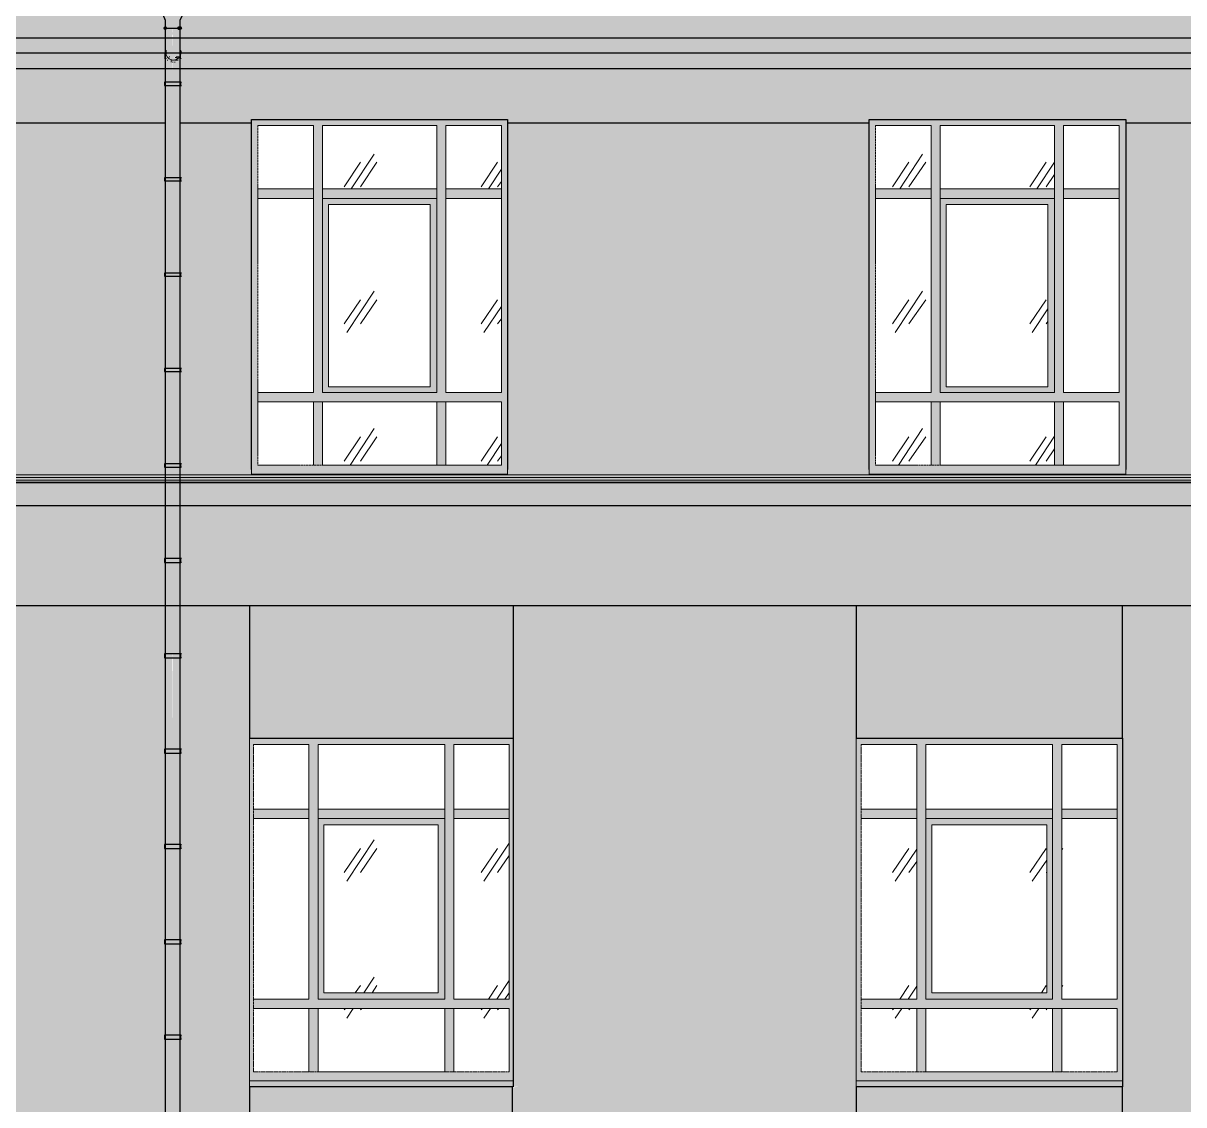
# Model space of a CAD drawing. Header units: millimetres. Extents: x -11345 to 411485, y -9810 to 73012.
# Drawn here: x 367316 to 374841, y 37273 to 44283 of the extents above; entities that cross this region are included whole.
import ezdxf

# ---------------------------------------------------------------- set-up
doc = ezdxf.new("R2010")
doc.units = ezdxf.units.MM
doc.linetypes.add('PDF_IMPORT', pattern=[1, 0.8, -0.2])
doc.layers.add('PDF _Линии', color=7, linetype='Continuous')
doc.layers.add('PDF _Стены наружные', color=7, linetype='Continuous')
for name, color, linetype, true_color in [('PDF _Обобщенные модели', 7, 'Continuous', 0xb5bcbf), ('PDF _Ограждение', 7, 'Continuous', 0x7f7f7f), ('PDF _Окна', 7, 'Continuous', 0x383e42), ('PDF _Стены штриховка поверхности', 7, 'Continuous', 0xcacbcc)]:
    doc.layers.add(name, color=color, linetype=linetype, true_color=true_color)

msp = doc.modelspace()

# ---------------------------------------------------------------- hatches: boundary and pattern name
at = {"layer": 'PDF _Линии', "transparency": 33554559}
for points in [[(368249.67466, 44250.96457), (368245.44163, 44259.43065), (368236.97555, 44263.66368), (368228.50947, 44259.43065), (368224.27643, 44250.96457), (368228.50947, 44242.49849), (368236.97555, 44238.26545), (368245.44163, 44242.49849)], [(368249.67466, 44250.96457), (368245.44163, 44259.43065), (368236.97555, 44263.66368), (368228.50947, 44259.43065), (368224.27643, 44250.96457), (368228.50947, 44242.49849), (368236.97555, 44238.26545), (368245.44163, 44242.49849)], [(368338.56847, 44250.96457), (368334.33543, 44259.43065), (368325.86936, 44263.66368), (368317.40328, 44259.43065), (368313.17024, 44250.96457), (368317.40328, 44242.49849), (368325.86936, 44238.26545), (368334.33543, 44242.49849)], [(368347.03455, 44250.96457), (368342.80151, 44259.43065), (368334.33543, 44263.66368), (368325.86936, 44259.43065), (368321.63632, 44250.96457), (368325.86936, 44242.49849), (368334.33543, 44238.26545), (368342.80151, 44242.49849)], [(368347.03455, 44250.96457), (368342.80151, 44259.43065), (368334.33543, 44263.66368), (368325.86936, 44259.43065), (368321.63632, 44250.96457), (368325.86936, 44242.49849), (368334.33543, 44238.26545), (368342.80151, 44242.49849)]]:
    msp.add_hatch(color=256, dxfattribs=at).paths.add_polyline_path(points)
at = {"layer": 'PDF _Обобщенные модели', "transparency": 33554559}
h = msp.add_hatch(color=256, dxfattribs=at)
h.paths.add_polyline_path([(368332.21891, 44390.65484), (368330.10239, 44386.4218), (368325.86936, 44382.18876), (368321.63632, 44377.95572), (368318.24989, 44375.4159), (368321.63632, 44382.18876), (368325.86936, 44382.18876)])
h.paths.add_polyline_path([(368368.19974, 44399.12091), (368372.43278, 44399.12091), (368368.19974, 44394.88787)], flags=0)
h.paths.add_polyline_path([(368262.37378, 44365.25661), (368266.60682, 44365.25661), (368275.07289, 44363.14009)], flags=0)
h.paths.add_polyline_path([(368287.77201, 44250.96457), (368287.77201, 44208.63419), (368287.77201, 44098.57519), (368283.53897, 44208.63419), (368287.77201, 44208.63419), (368283.53897, 44250.96457)], flags=0)
h.paths.add_polyline_path([(368253.9077, 44064.71088), (368253.9077, 44060.47784), (368249.67466, 44064.71088)], flags=0)
h.paths.add_polyline_path([(368258.14074, 44052.01177), (368262.37378, 44047.77873), (368249.67466, 44056.24481)], flags=0)
h.paths.add_polyline_path([(368317.40328, 44052.01177), (368313.17024, 44047.77873), (368313.17024, 44052.01177)], flags=0)
h.paths.add_polyline_path([(368300.47113, 44043.54569), (368300.47113, 44039.31265), (368296.23809, 44030.84658)], flags=0)
h.paths.add_polyline_path([(368287.77201, 40195.71383), (368287.77201, 40170.3156), (368287.77201, 39577.69023), (368283.53897, 40170.3156), (368287.77201, 40170.3156), (368283.53897, 40195.71383)], flags=0)
h.paths.add_polyline_path([(368283.53897, 44030.84658), (368292.00505, 44030.84658), (368287.77201, 44026.61354), (368287.77201, 43954.65189)], flags=0)
h.paths.add_polyline_path([(368275.07289, 44043.54569), (368270.83986, 44030.84658), (368270.83986, 44043.54569)], flags=0)
h.paths.add_polyline_path([(368321.63632, 44043.54569), (368313.17024, 44035.07961), (368308.9372, 44035.07961), (368313.17024, 44039.31265)], flags=0)
h.paths.add_polyline_path([(368249.67466, 44043.54569), (368253.9077, 44043.54569), (368255.31872, 44040.72367)], flags=0)
h.paths.add_polyline_path([(368325.86936, 44064.71088), (368321.63632, 44056.24481), (368321.63632, 44060.47784)], flags=0)
h.paths.add_polyline_path([(368317.40328, 44073.17696), (368313.17024, 44068.94392), (368308.9372, 44064.71088), (368300.47113, 44060.47784), (368292.00505, 44060.47784), (368304.70416, 44064.71088)], flags=0)
h.paths.add_polyline_path([(368245.44163, 44083.75956), (368249.67466, 44077.41), (368245.44163, 44081.64304)], flags=0)
h.paths.add_polyline_path([(368372.43278, 44488.01472), (368368.19974, 44471.08256), (368368.19974, 44462.61649), (368355.50062, 44428.75218), (368347.03455, 44411.82003), (368334.33543, 44399.12091), (368317.40328, 44382.18876), (368300.47113, 44373.72268), (368262.37378, 44373.72268), (368249.67466, 44382.18876), (368245.44163, 44386.4218), (368232.74251, 44399.12091), (368228.50947, 44399.12091), (368232.74251, 44382.18876), (368220.0434, 44382.18876), (368198.8782, 44394.88787), (368194.64517, 44399.12091), (368194.64517, 44394.88787), (368198.8782, 44382.18876), (368203.11124, 44382.18876), (368207.34428, 44365.25661), (368211.57732, 44361.02357), (368236.97555, 44301.76103), (368236.97555, 44064.71088), (368241.20859, 44060.47784), (368241.20859, 44056.24481), (368236.97555, 44064.71088), (368236.97555, 34845.15336), (368334.33543, 34845.15336), (368334.33543, 35226.12681), (368338.56847, 35226.12681), (368334.33543, 35251.52504), (368334.33543, 35844.15041), (368338.56847, 35844.15041), (368334.33543, 35869.54864), (368334.33543, 36462.17401), (368338.56847, 36462.17401), (368334.33543, 36487.57224), (368334.33543, 37080.19761), (368338.56847, 37080.19761), (368334.33543, 37105.59584), (368334.33543, 37698.22121), (368338.56847, 37698.22121), (368334.33543, 37723.61944), (368334.33543, 38316.24481), (368338.56847, 38316.24481), (368334.33543, 38341.64304), (368334.33543, 38934.2684), (368338.56847, 38934.2684), (368334.33543, 38959.66663), (368334.33543, 39552.292), (368338.56847, 39552.292), (368334.33543, 39577.69023), (368334.33543, 40170.3156), (368338.56847, 40170.3156), (368334.33543, 40195.71383), (368334.33543, 40788.3392), (368338.56847, 40788.3392), (368334.33543, 40813.73743), (368334.33543, 41406.3628), (368338.56847, 41406.3628), (368334.33543, 41427.52799), (368334.33543, 42024.3864), (368338.56847, 42024.3864), (368338.56847, 42028.61944), (368334.33543, 42045.55159), (368334.33543, 42642.41), (368338.56847, 42642.41), (368334.33543, 42663.57519), (368334.33543, 43260.4336), (368338.56847, 43260.4336), (368334.33543, 43281.59879), (368334.33543, 43878.4572), (368338.56847, 43878.4572), (368338.56847, 43899.62239), (368334.33543, 43899.62239), (368334.33543, 44060.47784), (368330.10239, 44056.24481), (368334.33543, 44064.71088), (368334.33543, 44073.17696), (368330.10239, 44064.71088), (368330.10239, 44068.94392), (368334.33543, 44077.41), (368334.33543, 44301.76103), (368351.26759, 44339.85838), (368359.73366, 44361.02357), (368363.9667, 44365.25661), (368368.19974, 44377.95572), (368376.66582, 44394.88787), (368376.66582, 44399.12091), (368380.89885, 44407.58699), (368385.13189, 44411.82003), (368380.89885, 44428.75218), (368380.89885, 44454.15041), (368385.13189, 44466.84953), (368385.13189, 44471.08256), (368393.59797, 44488.01472)], flags=0)
h.paths.add_polyline_path([(368380.89885, 44466.84953), (368372.43278, 44454.15041), (368376.66582, 44462.61649)], flags=0)
for points in [[(368342.80151, 43899.62239), (368342.80151, 43903.85543), (368338.56847, 43903.85543), (368334.33543, 43899.62239), (368338.56847, 43895.38935), (368342.80151, 43895.38935)], [(368342.80151, 43878.4572), (368342.80151, 43882.69023), (368338.56847, 43882.69023), (368334.33543, 43878.4572), (368338.56847, 43874.22416), (368342.80151, 43874.22416)], [(368342.80151, 43281.59879), (368342.80151, 43285.83183), (368338.56847, 43285.83183), (368334.33543, 43281.59879), (368338.56847, 43277.36575), (368342.80151, 43277.36575)], [(368342.80151, 43260.4336), (368342.80151, 43264.66663), (368338.56847, 43264.66663), (368334.33543, 43260.4336), (368338.56847, 43256.20056), (368342.80151, 43256.20056)], [(368342.80151, 42663.57519), (368342.80151, 42667.80823), (368338.56847, 42667.80823), (368334.33543, 42663.57519), (368338.56847, 42659.34215), (368342.80151, 42659.34215)], [(368342.80151, 42642.41), (368342.80151, 42646.64304), (368338.56847, 42646.64304), (368334.33543, 42642.41), (368338.56847, 42638.17696), (368342.80151, 42638.17696)], [(368342.80151, 42045.55159), (368342.80151, 42049.78463), (368338.56847, 42049.78463), (368334.33543, 42045.55159), (368338.56847, 42041.31855), (368342.80151, 42041.31855)], [(368342.80151, 42024.3864), (368342.80151, 42028.61944), (368338.56847, 42028.61944), (368334.33543, 42024.3864), (368338.56847, 42020.15336), (368342.80151, 42020.15336)], [(368342.80151, 41427.52799), (368342.80151, 41431.76103), (368338.56847, 41431.76103), (368334.33543, 41427.52799), (368338.56847, 41423.29495), (368342.80151, 41423.29495)], [(368342.80151, 41406.3628), (368342.80151, 41410.59584), (368338.56847, 41410.59584), (368334.33543, 41406.3628), (368338.56847, 41402.12976), (368342.80151, 41402.12976)], [(368342.80151, 40813.73743), (368342.80151, 40817.97047), (368338.56847, 40817.97047), (368334.33543, 40813.73743), (368338.56847, 40809.50439), (368342.80151, 40809.50439)], [(368342.80151, 40788.3392), (368342.80151, 40792.57224), (368338.56847, 40792.57224), (368334.33543, 40788.3392), (368338.56847, 40784.10616), (368342.80151, 40784.10616)], [(368342.80151, 40195.71383), (368342.80151, 40199.94687), (368338.56847, 40199.94687), (368334.33543, 40195.71383), (368338.56847, 40191.48079), (368342.80151, 40191.48079)], [(368342.80151, 40170.3156), (368342.80151, 40174.54864), (368338.56847, 40174.54864), (368334.33543, 40170.3156), (368338.56847, 40166.08256), (368342.80151, 40166.08256)], [(368342.80151, 39577.69023), (368342.80151, 39581.92327), (368338.56847, 39581.92327), (368334.33543, 39577.69023), (368338.56847, 39573.4572), (368342.80151, 39573.4572)], [(368342.80151, 39552.292), (368342.80151, 39556.52504), (368338.56847, 39556.52504), (368334.33543, 39552.292), (368338.56847, 39548.05897), (368342.80151, 39548.05897)], [(368342.80151, 38959.66663), (368342.80151, 38963.89967), (368338.56847, 38963.89967), (368334.33543, 38959.66663), (368338.56847, 38955.4336), (368342.80151, 38955.4336)], [(368342.80151, 38934.2684), (368342.80151, 38938.50144), (368338.56847, 38938.50144), (368334.33543, 38934.2684), (368338.56847, 38930.03537), (368342.80151, 38930.03537)], [(368342.80151, 38341.64304), (368342.80151, 38345.87607), (368338.56847, 38345.87607), (368334.33543, 38341.64304), (368338.56847, 38337.41), (368342.80151, 38337.41)], [(368342.80151, 38316.24481), (368342.80151, 38320.47784), (368338.56847, 38320.47784), (368334.33543, 38316.24481), (368338.56847, 38312.01177), (368342.80151, 38312.01177)], [(368342.80151, 37723.61944), (368342.80151, 37727.85248), (368338.56847, 37727.85248), (368334.33543, 37723.61944), (368338.56847, 37719.3864), (368342.80151, 37719.3864)], [(368342.80151, 37698.22121), (368342.80151, 37702.45425), (368338.56847, 37702.45425), (368334.33543, 37698.22121), (368338.56847, 37693.98817), (368342.80151, 37693.98817)]]:
    msp.add_hatch(color=7, dxfattribs=at).paths.add_polyline_path(points)
at = {"layer": 'PDF _Ограждение', "true_color": 0x373f43, "transparency": 33554559}
for points in [[(357430.02865, 41355.56634), (357430.02865, 41304.76988), (368236.97555, 41304.76988), (368236.97555, 41355.56634)], [(368334.33543, 41355.56634), (368334.33543, 41304.76988), (375268.05225, 41304.76988), (375268.05225, 41355.56634)]]:
    msp.add_hatch(color=149, dxfattribs=at).paths.add_polyline_path(points)
at = {"layer": 'PDF _Окна', "transparency": 33554687}
h = msp.add_hatch(color=256, dxfattribs=at)
h.paths.add_polyline_path([(369197.87525, 41419.06191), (368838.067, 41419.06191), (368838.067, 41829.66663), (369197.87525, 41829.66663)])
h.paths.add_polyline_path([(369257.13779, 41419.06191), (369257.13779, 41829.66663), (369997.9195, 41829.66663), (369997.9195, 41419.06191)], flags=0)
h.paths.add_polyline_path([(370455.08764, 41355.56634), (370455.08764, 43658.3392), (368795.73661, 43658.3392), (368795.73661, 41355.56634)], flags=0)
h.paths.add_polyline_path([(369197.87525, 43146.14156), (369197.87525, 41888.92917), (368838.067, 41888.92917), (368838.067, 43146.14156)], flags=0)
h.paths.add_polyline_path([(369955.58912, 41927.02652), (369295.23514, 41927.02652), (369295.23514, 43108.04422), (369955.58912, 43108.04422)], flags=0)
h.paths.add_polyline_path([(370416.9903, 43146.14156), (370416.9903, 41888.92917), (370057.18204, 41888.92917), (370057.18204, 43146.14156)], flags=0)
h.paths.add_polyline_path([(369197.87525, 43209.63714), (368838.067, 43209.63714), (368838.067, 43620.24186), (369197.87525, 43620.24186)], flags=0)
h.paths.add_polyline_path([(369997.9195, 43209.63714), (369257.13779, 43209.63714), (369257.13779, 43620.24186), (369997.9195, 43620.24186)], flags=0)
h.paths.add_polyline_path([(370057.18204, 41419.06191), (370057.18204, 41829.66663), (370416.9903, 41829.66663), (370416.9903, 41419.06191)], flags=0)
h.paths.add_polyline_path([(370416.9903, 43209.63714), (370057.18204, 43209.63714), (370057.18204, 43620.24186), (370416.9903, 43620.24186)], flags=0)
h = msp.add_hatch(color=256, dxfattribs=at)
h.paths.add_polyline_path([(373202.32953, 41419.06191), (372842.52127, 41419.06191), (372842.52127, 41829.66663), (373202.32953, 41829.66663)])
h.paths.add_polyline_path([(373261.59207, 41419.06191), (373261.59207, 41829.66663), (374002.37378, 41829.66663), (374002.37378, 41419.06191)], flags=0)
h.paths.add_polyline_path([(374463.77496, 41355.56634), (374463.77496, 43658.3392), (372800.19089, 43658.3392), (372800.19089, 41355.56634)], flags=0)
h.paths.add_polyline_path([(373202.32953, 43146.14156), (373202.32953, 41888.92917), (372842.52127, 41888.92917), (372842.52127, 43146.14156)], flags=0)
h.paths.add_polyline_path([(373960.0434, 41927.02652), (373299.68941, 41927.02652), (373299.68941, 43108.04422), (373960.0434, 43108.04422)], flags=0)
h.paths.add_polyline_path([(374002.37378, 43209.63714), (373261.59207, 43209.63714), (373261.59207, 43620.24186), (374002.37378, 43620.24186)], flags=0)
h.paths.add_polyline_path([(374061.63632, 41888.92917), (374061.63632, 43146.14156), (374421.44458, 43146.14156), (374421.44458, 41888.92917)], flags=0)
h.paths.add_polyline_path([(374421.44458, 43209.63714), (374061.63632, 43209.63714), (374061.63632, 43620.24186), (374421.44458, 43620.24186)], flags=0)
h.paths.add_polyline_path([(374061.63632, 41419.06191), (374061.63632, 41829.66663), (374421.44458, 41829.66663), (374421.44458, 41419.06191)], flags=0)
h.paths.add_polyline_path([(373202.32953, 43209.63714), (372842.52127, 43209.63714), (372842.52127, 43620.24186), (373202.32953, 43620.24186)], flags=0)
h = msp.add_hatch(color=256, dxfattribs=at)
h.paths.add_polyline_path([(369168.24399, 37486.56929), (368808.43573, 37486.56929), (368808.43573, 37897.17401), (369168.24399, 37897.17401)])
h.paths.add_polyline_path([(369227.50652, 37486.56929), (369227.50652, 37897.17401), (370048.71596, 37897.17401), (370048.71596, 37486.56929)], flags=0)
h.paths.add_polyline_path([(370493.18499, 37389.20941), (370493.18499, 39649.65189), (368783.0375, 39649.65189), (368783.0375, 37389.20941)], flags=0)
h.paths.add_polyline_path([(369168.24399, 39128.98817), (369168.24399, 37956.43655), (368808.43573, 37956.43655), (368808.43573, 39128.98817)], flags=0)
h.paths.add_polyline_path([(370006.38558, 37998.76693), (369265.60387, 37998.76693), (369265.60387, 39086.65779), (370006.38558, 39086.65779)], flags=0)
h.paths.add_polyline_path([(370048.71596, 39188.25071), (369227.50652, 39188.25071), (369227.50652, 39607.3215), (370048.71596, 39607.3215)], flags=0)
h.paths.add_polyline_path([(370218.0375, 37956.43655), (370107.9785, 37960.66958), (370107.9785, 39128.98817), (370467.78676, 39128.98817), (370467.78676, 37956.43655)], flags=0)
h.paths.add_polyline_path([(369168.24399, 39188.25071), (368808.43573, 39188.25071), (368808.43573, 39607.3215), (369168.24399, 39607.3215)], flags=0)
h.paths.add_polyline_path([(370107.9785, 37486.56929), (370107.9785, 37897.17401), (370467.78676, 37897.17401), (370467.78676, 37486.56929)], flags=0)
h.paths.add_polyline_path([(370467.78676, 39188.25071), (370107.9785, 39188.25071), (370107.9785, 39607.3215), (370467.78676, 39607.3215)], flags=0)
h = msp.add_hatch(color=256, dxfattribs=at)
h.paths.add_polyline_path([(374408.74546, 37486.56929), (374048.9372, 37486.56929), (374048.9372, 37897.17401), (374408.74546, 37897.17401)])
h.paths.add_polyline_path([(374442.60977, 37389.20941), (374442.60977, 39649.65189), (372715.53012, 39649.65189), (372715.53012, 37389.20941)], flags=0)
h.paths.add_polyline_path([(373989.67466, 37486.56929), (373168.46523, 37486.56929), (373168.46523, 37897.17401), (373989.67466, 37897.17401)], flags=0)
h.paths.add_polyline_path([(373109.20269, 39128.98817), (373109.20269, 37956.43655), (372749.39443, 37956.43655), (372749.39443, 39128.98817)], flags=0)
h.paths.add_polyline_path([(373989.67466, 37960.66958), (373989.67466, 37956.43655), (373168.46523, 37956.43655)], flags=0)
h.paths.add_polyline_path([(373951.57732, 37998.76693), (373206.56257, 37998.76693), (373206.56257, 39086.65779), (373951.57732, 39086.65779)], flags=0)
h.paths.add_polyline_path([(374408.74546, 39128.98817), (374408.74546, 37956.43655), (374048.9372, 37956.43655), (374048.9372, 39128.98817)], flags=0)
h.paths.add_polyline_path([(373109.20269, 39188.25071), (372749.39443, 39188.25071), (372749.39443, 39607.3215), (373109.20269, 39607.3215)], flags=0)
h.paths.add_polyline_path([(373989.67466, 39188.25071), (373168.46523, 39188.25071), (373168.46523, 39607.3215), (373989.67466, 39607.3215)], flags=0)
h.paths.add_polyline_path([(373109.20269, 37486.56929), (372749.39443, 37486.56929), (372749.39443, 37897.17401), (373109.20269, 37897.17401)], flags=0)
h.paths.add_polyline_path([(374408.74546, 39188.25071), (374048.9372, 39188.25071), (374048.9372, 39607.3215), (374408.74546, 39607.3215)], flags=0)
at = {"layer": 'PDF _Стены штриховка поверхности', "true_color": 0xfbfbf4, "transparency": 33554687}
for points in [[(366437.93425, 43696.43655), (366437.93425, 41355.56634), (368236.97555, 41355.56634), (368236.97555, 44301.76103), (368198.8782, 44386.4218), (357430.02865, 44386.4218), (357430.02865, 41355.56634), (360719.09944, 41355.56634), (360719.09944, 43696.43655), (362429.24694, 43696.43655), (362429.24694, 41355.56634), (364744.71891, 41355.56634), (364744.71891, 43696.43655)], [(370455.08764, 43658.3392), (370455.08764, 41355.56634), (372800.19089, 41355.56634), (372800.19089, 43658.3392), (374463.77496, 43658.3392), (374463.77496, 41355.56634), (375268.05225, 41355.56634), (375268.05225, 43950.41885), (375263.81921, 43984.28315), (375259.58617, 43988.51619), (375251.12009, 44009.68138), (375225.72186, 44030.84658), (375196.09059, 44047.77873), (375157.99325, 44060.47784), (375166.45933, 44081.64304), (375162.22629, 44085.87607), (375162.22629, 44090.10911), (375132.59502, 44128.20646), (375115.66287, 44170.53684), (375111.42983, 44187.46899), (375115.66287, 44187.46899), (375111.42983, 44221.3333), (375111.42983, 44314.46014), (375086.0316, 44373.72268), (375086.0316, 44386.4218), (368372.43278, 44386.4218), (368363.9667, 44373.72268), (368338.56847, 44314.46014), (368334.33543, 44301.76103), (368334.33543, 41355.56634), (368795.73661, 41355.56634), (368795.73661, 43658.3392)], [(362446.17909, 40508.95867), (362446.17909, 35708.69318), (362403.84871, 35708.69318), (362403.84871, 34845.15336), (364748.95195, 34845.15336), (364748.95195, 35708.69318), (364757.41803, 35708.69318), (364757.41803, 40508.95867), (366454.86641, 40508.95867), (366454.86641, 36347.88197), (366497.19679, 36373.2802), (366645.35313, 36487.57224), (366793.50947, 36373.2802), (367216.81331, 36051.56929), (367216.81331, 35988.07371), (367144.85166, 35988.07371), (367144.85166, 35590.16811), (367174.48292, 35590.16811), (367174.48292, 35585.93507), (367106.75431, 35585.93507), (367106.75431, 35556.3038), (367144.85166, 35556.3038), (367144.85166, 34845.15336), (368236.97555, 34845.15336), (368236.97555, 41304.76988), (357430.02865, 41304.76988), (357430.02865, 35539.37165), (357451.19384, 35556.3038), (357489.29118, 35585.93507), (357493.52422, 35590.16811), (357493.52422, 35585.93507), (358069.21744, 35149.93212), (358069.21744, 35090.66958), (358128.47997, 35090.66958), (358128.47997, 35086.43655), (357993.02275, 35086.43655), (357993.02275, 34845.15336), (360706.40033, 34845.15336), (360706.40033, 35708.69318), (360740.26464, 35708.69318), (360740.26464, 40508.95867)], [(374442.60977, 40508.95867), (374442.60977, 35708.69318), (374408.74546, 35708.69318), (374408.74546, 34845.15336), (375242.65402, 34845.15336), (375242.65402, 34929.81413), (375166.45933, 34929.81413), (375170.69236, 34950.97932), (375170.69236, 34967.91147), (375268.05225, 35035.64009), (375268.05225, 41304.76988), (368334.33543, 41304.76988), (368334.33543, 34845.15336), (368876.16434, 34845.15336), (368876.16434, 35708.69318), (368783.0375, 35708.69318), (368783.0375, 40508.95867), (370493.18499, 40508.95867), (370493.18499, 37389.20941), (370522.81626, 37389.20941), (370488.95195, 37384.97637), (370488.95195, 35708.69318), (370531.28233, 35708.69318), (370531.28233, 34845.15336), (372762.09354, 34845.15336), (372762.09354, 35708.69318), (372715.53012, 35708.69318), (372715.53012, 40508.95867)]]:
    msp.add_hatch(color=7, dxfattribs=at).paths.add_polyline_path(points)
at = {"layer": 'PDF _Стены штриховка поверхности', "true_color": 0x88d4d9, "transparency": 33554687}
for points in [[(370493.18499, 40508.95867), (368783.0375, 40508.95867), (368783.0375, 39649.65189), (370493.18499, 39649.65189)], [(374442.60977, 40508.95867), (372715.53012, 40508.95867), (372715.53012, 39649.65189), (374442.60977, 39649.65189)], [(370488.95195, 37389.20941), (368783.0375, 37389.20941), (368783.0375, 35708.69318), (370488.95195, 35708.69318)], [(374442.60977, 37389.20941), (372715.53012, 37389.20941), (372715.53012, 35708.69318), (374442.60977, 35708.69318)]]:
    msp.add_hatch(color=133, dxfattribs=at).paths.add_polyline_path(points)

# ---------------------------------------------------------------- linework, layer by layer
at = {"layer": 'PDF _Линии', "lineweight": 30}
for points in [[(368190.41213, 44411.82003), (368236.97555, 44301.76103), (368236.97555, 44250.96457), (368245.44163, 44250.96457), (368249.67466, 44250.96457), (368262.37378, 44250.96457), (368266.60682, 44250.96457), (368287.77201, 44250.96457), (368304.70416, 44250.96457), (368308.9372, 44250.96457), (368325.86936, 44250.96457), (368334.33543, 44250.96457), (368334.33543, 44301.76103), (368385.13189, 44411.82003), (368380.89885, 44420.2861), (368380.89885, 44437.21826), (368380.89885, 44462.61649), (368393.59797, 44488.01472), (368372.43278, 44488.01472)], [(368236.97555, 44250.96457), (368236.97555, 44208.63419), (368236.97555, 44200.16811), (368236.97555, 44195.93507), (368236.97555, 44187.46899), (368236.97555, 44183.23596), (368236.97555, 44179.00292), (368236.97555, 44170.53684), (368236.97555, 44166.3038), (368236.97555, 44157.83773), (368236.97555, 44153.60469), (368236.97555, 44149.37165), (368236.97555, 44140.90557), (368236.97555, 44136.67253), (368236.97555, 44132.4395), (368236.97555, 44128.20646), (368236.97555, 44123.97342), (368236.97555, 44115.50734), (368236.97555, 44111.2743), (368236.97555, 44107.04127), (368236.97555, 44102.80823), (368236.97555, 44098.57519), (368236.97555, 44094.34215), (368236.97555, 44090.10911), (368236.97555, 44085.87607), (368236.97555, 44081.64304), (368236.97555, 44077.41), (368236.97555, 44073.17696), (368236.97555, 44068.94392), (368236.97555, 44064.71088), (368236.97555, 44052.01177), (368236.97555, 44090.10911), (368236.97555, 44077.41), (368236.97555, 44073.17696), (368236.97555, 44068.94392), (368236.97555, 44064.71088), (368236.97555, 44060.47784), (368236.97555, 44056.24481), (368236.97555, 44052.01177), (368236.97555, 44047.77873), (368236.97555, 44043.54569), (368236.97555, 44039.31265), (368236.97555, 44035.07961), (368236.97555, 44030.84658), (368236.97555, 44026.61354), (368236.97555, 44022.3805), (368236.97555, 44018.14746), (368236.97555, 44013.91442), (368236.97555, 44009.68138), (368236.97555, 44001.21531), (368236.97555, 43996.98227), (368236.97555, 43992.74923), (368236.97555, 43988.51619), (368236.97555, 43980.05012), (368236.97555, 43975.81708), (368236.97555, 43967.351), (368236.97555, 43963.11796), (368236.97555, 43958.88492), (368236.97555, 43950.41885), (368236.97555, 43946.18581), (368236.97555, 43937.71973), (368236.97555, 43933.48669), (368236.97555, 43886.92327), (368236.97555, 34845.15336)], [(368283.53897, 44250.96457), (368287.77201, 44250.96457)], [(368334.33543, 34845.15336), (368334.33543, 43886.92327), (368334.33543, 43933.48669), (368334.33543, 43937.71973), (368334.33543, 43941.95277), (368334.33543, 43946.18581), (368334.33543, 43954.65189), (368334.33543, 43958.88492), (368334.33543, 43967.351), (368334.33543, 43971.58404), (368334.33543, 43975.81708), (368334.33543, 43984.28315), (368334.33543, 43988.51619), (368334.33543, 43992.74923), (368334.33543, 44001.21531), (368334.33543, 44005.44835), (368334.33543, 44009.68138), (368334.33543, 44013.91442), (368334.33543, 44022.3805), (368334.33543, 44026.61354), (368334.33543, 44030.84658), (368334.33543, 44035.07961), (368334.33543, 44039.31265), (368334.33543, 44043.54569), (368334.33543, 44047.77873), (368334.33543, 44052.01177), (368334.33543, 44056.24481), (368334.33543, 44060.47784), (368334.33543, 44064.71088), (368334.33543, 44068.94392), (368334.33543, 44073.17696), (368334.33543, 44077.41), (368334.33543, 44090.10911), (368334.33543, 44052.01177), (368334.33543, 44064.71088), (368334.33543, 44068.94392), (368334.33543, 44073.17696), (368334.33543, 44077.41), (368334.33543, 44081.64304), (368334.33543, 44085.87607), (368334.33543, 44090.10911), (368334.33543, 44094.34215), (368334.33543, 44098.57519), (368334.33543, 44102.80823), (368334.33543, 44107.04127), (368334.33543, 44111.2743), (368334.33543, 44115.50734), (368334.33543, 44119.74038), (368334.33543, 44123.97342), (368334.33543, 44128.20646), (368334.33543, 44136.67253), (368334.33543, 44140.90557), (368334.33543, 44145.13861), (368334.33543, 44153.60469), (368334.33543, 44157.83773), (368334.33543, 44162.07076), (368334.33543, 44170.53684), (368334.33543, 44174.76988), (368334.33543, 44179.00292), (368334.33543, 44187.46899), (368334.33543, 44191.70203), (368334.33543, 44200.16811), (368334.33543, 44204.40115), (368334.33543, 44208.63419), (368334.33543, 44250.96457)], [(368334.33543, 43637.17401), (368795.73661, 43637.17401), (368795.73661, 43658.3392), (370455.08764, 43658.3392), (370455.08764, 43637.17401), (372800.19089, 43637.17401), (372800.19089, 43658.3392), (374463.77496, 43658.3392), (374463.77496, 43637.17401), (375272.28528, 43637.17401)], [(366437.93425, 43637.17401), (368236.97555, 43637.17401)], [(368795.73661, 41389.43065), (368795.73661, 43637.17401)], [(370455.08764, 43637.17401), (370455.08764, 41389.43065)], [(372800.19089, 41389.43065), (372800.19089, 43637.17401)], [(374463.77496, 43637.17401), (374463.77496, 41389.43065)], [(368783.0375, 40508.95867), (368783.0375, 39649.65189), (370493.18499, 39649.65189)], [(370493.18499, 40508.95867), (370493.18499, 39649.65189), (370493.18499, 37389.20941)], [(372715.53012, 40508.95867), (372715.53012, 39649.65189), (374442.60977, 39649.65189), (374442.60977, 40508.95867)], [(374442.60977, 39649.65189), (374442.60977, 37389.20941)]]:
    msp.add_lwpolyline(points, dxfattribs=at)
at = {"layer": 'PDF _Линии', "lineweight": 30, "ltscale": 108.073283}
for points in [[(352511.23809, 44187.46899), (375115.66287, 44187.46899)], [(352532.40328, 44090.10911), (375162.22629, 44090.10911)], [(352549.33543, 43988.51619), (375259.58617, 43988.51619)], [(352536.63632, 41304.76988), (352536.63632, 41156.61354), (375268.05225, 41156.61354)], [(352570.50062, 40508.95867), (375268.05225, 40508.95867)]]:
    msp.add_lwpolyline(points, dxfattribs=at)
at = {"layer": 'PDF _Линии', "lineweight": 30}
for points in [[(368242.87039, 44104.82554, 0.0659338612), (368241.20859, 44092.22563, -0.0659338612)], [(368338.56847, 44092.22563, 0.0659338598), (368336.90667, 44104.82554, -0.0659338598)], [(368241.20859, 44054.12829, 0.0094308292), (368241.24993, 44052.15645, -0.0094308292)], [(368338.54367, 44052.61531, 0.0081939873), (368338.56847, 44054.12829, -0.0081939873)]]:
    msp.add_lwpolyline(points, format="xyb", close=True, dxfattribs=at)
for points in [[(368338.56847, 43878.4572), (368338.56847, 43899.62239), (368287.77201, 43899.62239), (368232.74251, 43899.62239), (368232.74251, 43878.4572), (368287.77201, 43878.4572)], [(368338.56847, 43260.4336), (368338.56847, 43281.59879), (368287.77201, 43281.59879), (368232.74251, 43281.59879), (368232.74251, 43260.4336), (368287.77201, 43260.4336)], [(368338.56847, 42642.41), (368338.56847, 42663.57519), (368287.77201, 42663.57519), (368232.74251, 42663.57519), (368232.74251, 42642.41), (368287.77201, 42642.41)], [(368338.56847, 42024.3864), (368338.56847, 42045.55159), (368287.77201, 42045.55159), (368232.74251, 42045.55159), (368232.74251, 42024.3864), (368287.77201, 42024.3864)], [(368338.56847, 41406.3628), (368338.56847, 41427.52799), (368287.77201, 41427.52799), (368232.74251, 41427.52799), (368232.74251, 41406.3628), (368287.77201, 41406.3628)], [(368338.56847, 40788.3392), (368338.56847, 40813.73743), (368287.77201, 40813.73743), (368232.74251, 40813.73743), (368232.74251, 40788.3392), (368287.77201, 40788.3392)], [(368338.56847, 40170.3156), (368338.56847, 40195.71383), (368287.77201, 40195.71383), (368232.74251, 40195.71383), (368232.74251, 40170.3156), (368287.77201, 40170.3156)], [(368338.56847, 39552.292), (368338.56847, 39577.69023), (368287.77201, 39577.69023), (368232.74251, 39577.69023), (368232.74251, 39552.292), (368287.77201, 39552.292)], [(368338.56847, 38934.2684), (368338.56847, 38959.66663), (368287.77201, 38959.66663), (368232.74251, 38959.66663), (368232.74251, 38934.2684), (368287.77201, 38934.2684)], [(368338.56847, 38316.24481), (368338.56847, 38341.64304), (368287.77201, 38341.64304), (368232.74251, 38341.64304), (368232.74251, 38316.24481), (368287.77201, 38316.24481)], [(368338.56847, 37698.22121), (368338.56847, 37723.61944), (368287.77201, 37723.61944), (368232.74251, 37723.61944), (368232.74251, 37698.22121), (368287.77201, 37698.22121)], [(368783.0375, 37389.20941), (368783.0375, 35708.69318), (370488.95195, 35708.69318), (370488.95195, 37389.20941)], [(374442.60977, 35708.69318), (374442.60977, 37389.20941), (372715.53012, 37389.20941), (372715.53012, 35708.69318)]]:
    msp.add_lwpolyline(points, close=True, dxfattribs=at)
at = {"layer": 'PDF _Обобщенные модели', "lineweight": 0}
for points in [[(368236.97555, 44098.57519), (368236.97555, 44098.57519), (368236.97555, 44098.57519)], [(368236.97555, 44064.71088), (368236.97555, 44064.71088), (368236.97555, 44064.71088)], [(368236.97555, 44056.24481), (368236.97555, 44056.24481), (368236.97555, 44056.24481)], [(368241.20859, 44064.71088), (368241.20859, 44064.71088), (368241.20859, 44064.71088)], [(368253.9077, 44043.54569), (368249.67466, 44043.54569), (368253.9077, 44043.54569)], [(368249.67466, 44043.54569), (368249.67466, 44043.54569), (368249.67466, 44043.54569)], [(368275.07289, 44043.54569), (368275.07289, 44043.54569), (368275.07289, 44043.54569)], [(368275.07289, 44043.54569), (368275.07289, 44043.54569), (368275.07289, 44043.54569)], [(368287.77201, 44043.54569), (368283.53897, 44043.54569), (368287.77201, 44043.54569)], [(368300.47113, 44043.54569), (368300.47113, 44043.54569), (368300.47113, 44043.54569)], [(368321.63632, 44047.77873), (368321.63632, 44047.77873), (368321.63632, 44047.77873)], [(368321.63632, 44043.54569), (368321.63632, 44043.54569), (368321.63632, 44043.54569)], [(368334.33543, 44073.17696), (368334.33543, 44085.87607), (368334.33543, 44073.17696)], [(368334.33543, 44060.47784), (368334.33543, 44064.71088), (368334.33543, 44060.47784)], [(368334.33543, 44056.24481), (368334.33543, 44056.24481), (368334.33543, 44056.24481)], [(368334.33543, 44047.77873), (368334.33543, 44047.77873), (368334.33543, 44047.77873)]]:
    msp.add_lwpolyline(points, close=True, dxfattribs=at)
for points in [[(368245.44163, 44090.10911), (368236.97555, 44098.57519), (368245.44163, 44090.10911)], [(368236.97555, 44064.71088), (368236.97555, 44064.71088), (368236.97555, 44064.71088)], [(368236.97555, 44064.71088), (368236.97555, 44064.71088), (368236.97555, 44064.71088)], [(368236.97555, 44064.71088), (368236.97555, 44064.71088), (368236.97555, 44064.71088)], [(368236.97555, 44064.71088), (368236.97555, 44064.71088), (368236.97555, 44064.71088)], [(368236.97555, 44064.71088), (368236.97555, 44064.71088), (368236.97555, 44064.71088)], [(368236.97555, 44064.71088), (368236.97555, 44064.71088), (368236.97555, 44064.71088)], [(368241.20859, 44056.24481), (368236.97555, 44064.71088), (368241.20859, 44056.24481)], [(368241.20859, 44056.24481), (368236.97555, 44056.24481), (368241.20859, 44056.24481)], [(368266.60682, 44064.71088), (368262.37378, 44064.71088), (368266.60682, 44064.71088)], [(368275.07289, 44030.84658), (368275.07289, 44043.54569), (368275.07289, 44030.84658)], [(368275.07289, 44030.84658), (368275.07289, 44030.84658), (368275.07289, 44030.84658)], [(368287.77201, 44030.84658), (368283.53897, 44030.84658), (368287.77201, 44030.84658)], [(368287.77201, 44030.84658), (368287.77201, 44030.84658), (368287.77201, 44030.84658)], [(368300.47113, 44043.54569), (368296.23809, 44043.54569), (368300.47113, 44043.54569)], [(368300.47113, 44030.84658), (368296.23809, 44030.84658), (368300.47113, 44030.84658)], [(368317.40328, 44060.47784), (368300.47113, 44060.47784), (368317.40328, 44060.47784)], [(368321.63632, 44043.54569), (368300.47113, 44043.54569), (368321.63632, 44043.54569)], [(368321.63632, 44043.54569), (368300.47113, 44043.54569), (368321.63632, 44043.54569)], [(368330.10239, 44064.71088), (368308.9372, 44064.71088), (368330.10239, 44064.71088)], [(368313.17024, 44052.01177), (368317.40328, 44056.24481), (368313.17024, 44052.01177)], [(368321.63632, 44043.54569), (368321.63632, 44043.54569), (368321.63632, 44043.54569)], [(368321.63632, 44043.54569), (368321.63632, 44043.54569), (368321.63632, 44043.54569)], [(368321.63632, 44043.54569), (368321.63632, 44043.54569), (368321.63632, 44043.54569)], [(368334.33543, 44090.10911), (368330.10239, 44090.10911), (368334.33543, 44090.10911)], [(368334.33543, 44090.10911), (368330.10239, 44090.10911), (368334.33543, 44090.10911)], [(368334.33543, 44064.71088), (368330.10239, 44064.71088), (368334.33543, 44064.71088)], [(368334.33543, 44077.41), (368334.33543, 44077.41), (368334.33543, 44077.41)], [(368334.33543, 44073.17696), (368334.33543, 44073.17696), (368334.33543, 44073.17696)], [(368334.33543, 44073.17696), (368334.33543, 44073.17696), (368334.33543, 44073.17696)], [(368334.33543, 44064.71088), (368334.33543, 44073.17696), (368334.33543, 44064.71088)], [(368334.33543, 44064.71088), (368334.33543, 44064.71088), (368334.33543, 44064.71088)], [(368334.33543, 44056.24481), (368334.33543, 44060.47784), (368334.33543, 44056.24481)]]:
    msp.add_lwpolyline(points, dxfattribs=at)
at = {"layer": 'PDF _Обобщенные модели', "color": 7, "lineweight": 18}
msp.add_lwpolyline([(368289.88853, 44043.54569, -0.4142323041), (368241.20859, 44092.22563, 0.4142323041), (368289.88853, 44043.54569, 0.4142323371), (368338.56847, 44092.22563, -0.4142323371)], format="xyb", close=True, dxfattribs=at)
for points in [[(368232.74251, 43899.62239), (368236.97555, 43899.62239)], [(368232.74251, 43878.4572), (368236.97555, 43878.4572)], [(368232.74251, 43281.59879), (368236.97555, 43281.59879)], [(368232.74251, 43260.4336), (368236.97555, 43260.4336)], [(368232.74251, 42663.57519), (368236.97555, 42663.57519)], [(368232.74251, 42642.41), (368236.97555, 42642.41)], [(368232.74251, 42045.55159), (368236.97555, 42045.55159)], [(368232.74251, 42024.3864), (368236.97555, 42024.3864)], [(368232.74251, 41427.52799), (368236.97555, 41427.52799)], [(368232.74251, 41406.3628), (368236.97555, 41406.3628)], [(368232.74251, 40813.73743), (368236.97555, 40813.73743)], [(368232.74251, 40788.3392), (368236.97555, 40788.3392)], [(368232.74251, 40195.71383), (368236.97555, 40195.71383)], [(368232.74251, 40170.3156), (368236.97555, 40170.3156)], [(368232.74251, 39577.69023), (368236.97555, 39577.69023)], [(368232.74251, 39552.292), (368236.97555, 39552.292)], [(368232.74251, 38959.66663), (368236.97555, 38959.66663)], [(368232.74251, 38934.2684), (368236.97555, 38934.2684)], [(368232.74251, 38341.64304), (368236.97555, 38341.64304)], [(368232.74251, 38316.24481), (368236.97555, 38316.24481)], [(368232.74251, 37723.61944), (368236.97555, 37723.61944)], [(368232.74251, 37698.22121), (368236.97555, 37698.22121)]]:
    msp.add_lwpolyline(points, dxfattribs=at)
at = {"layer": 'PDF _Ограждение', "color": 7, "lineweight": 9, "ltscale": 108.073283}
for points in [[(375268.05225, 41321.70203), (352528.17024, 41321.70203)], [(352532.40328, 41309.00292), (375268.05225, 41309.00292), (352528.17024, 41309.00292)], [(375471.23809, 41355.56634), (352621.29708, 41355.56634)], [(375471.23809, 41338.63419), (352621.29708, 41338.63419)], [(375268.05225, 41304.76988), (352528.17024, 41304.76988)]]:
    msp.add_lwpolyline(points, dxfattribs=at)
at = {"layer": 'PDF _Окна', "color": 7, "lineweight": 9}
for points in [[(368838.067, 41888.92917), (369197.87525, 41888.92917), (369197.87525, 43620.24186), (368838.067, 43620.24186)], [(372842.52127, 41888.92917), (373202.32953, 41888.92917), (373202.32953, 43620.24186), (372842.52127, 43620.24186)], [(369591.54782, 43433.98817), (369443.39148, 43209.63714)], [(373147.30003, 43433.98817), (372999.14369, 43209.63714)], [(369502.65402, 43383.19171), (369396.82806, 43222.33625)], [(369608.47997, 43383.19171), (369502.65402, 43222.33625)], [(370391.59207, 43383.19171), (370285.76611, 43222.33625)], [(373058.40623, 43383.19171), (372952.58027, 43222.33625)], [(373168.46523, 43383.19171), (373058.40623, 43222.33625)], [(373947.34428, 43383.19171), (373841.51832, 43222.33625)], [(374002.37378, 43383.19171), (373888.08174, 43209.63714)], [(370416.9903, 43336.62829), (370332.32953, 43209.63714)], [(374002.37378, 43302.76398), (373947.34428, 43222.33625)], [(369197.87525, 43209.63714), (368838.067, 43209.63714)], [(369997.9195, 43209.63714), (369257.13779, 43209.63714)], [(370416.9903, 43209.63714), (370057.18204, 43209.63714)], [(370416.9903, 43256.20056), (370391.59207, 43222.33625)], [(372842.52127, 43146.14156), (373202.32953, 43146.14156), (373202.32953, 43209.63714), (372842.52127, 43209.63714)], [(374002.37378, 41888.92917), (374002.37378, 43146.14156), (373261.59207, 43146.14156), (374002.37378, 43146.14156), (374002.37378, 43209.63714), (373261.59207, 43209.63714)], [(374061.63632, 43146.14156), (374421.44458, 43146.14156), (374421.44458, 43209.63714), (374061.63632, 43209.63714)], [(368838.067, 43146.14156), (369197.87525, 43146.14156)], [(370057.18204, 43146.14156), (370416.9903, 43146.14156)], [(369591.54782, 42545.05012), (369413.76021, 42278.3687)], [(373147.30003, 42545.05012), (372969.51242, 42278.3687)], [(369502.65402, 42490.02062), (369396.82806, 42333.3982)], [(369608.47997, 42490.02062), (369502.65402, 42333.3982)], [(370391.59207, 42490.02062), (370285.76611, 42333.3982)], [(370416.9903, 42447.69023), (370302.69826, 42278.3687)], [(373058.40623, 42490.02062), (372952.58027, 42333.3982)], [(373168.46523, 42490.02062), (373058.40623, 42333.3982)], [(373947.34428, 42490.02062), (373841.51832, 42333.3982)], [(374002.37378, 42494.25366), (374002.37378, 42490.02062)], [(370416.9903, 42367.2625), (370391.59207, 42333.3982)], [(373960.0434, 42430.75808), (373858.45048, 42278.3687)], [(374002.37378, 42413.82593), (374002.37378, 42409.59289)], [(373960.0434, 42350.33035), (373947.34428, 42333.3982)], [(369197.87525, 41419.06191), (369197.87525, 41829.66663)], [(369257.13779, 41829.66663), (369257.13779, 41419.06191), (369997.9195, 41419.06191), (369997.9195, 41829.66663)], [(370057.18204, 41419.06191), (370057.18204, 41829.66663)], [(370416.9903, 41419.06191), (370416.9903, 41829.66663)], [(373202.32953, 41419.06191), (373202.32953, 41829.66663)], [(373261.59207, 41829.66663), (373261.59207, 41419.06191), (374002.37378, 41419.06191), (374002.37378, 41829.66663)], [(374061.63632, 41419.06191), (374061.63632, 41829.66663)], [(374421.44458, 41419.06191), (374421.44458, 41829.66663)], [(369591.54782, 41656.11206), (369434.9254, 41419.06191)], [(373147.30003, 41656.11206), (372990.67761, 41419.06191)], [(369502.65402, 41601.08256), (369396.82806, 41444.46014)], [(369608.47997, 41601.08256), (369502.65402, 41444.46014)], [(370391.59207, 41601.08256), (370285.76611, 41444.46014)], [(370416.9903, 41558.75218), (370323.86346, 41419.06191)], [(373058.40623, 41601.08256), (372952.58027, 41444.46014)], [(373168.46523, 41601.08256), (373058.40623, 41444.46014)], [(373947.34428, 41601.08256), (373841.51832, 41444.46014)], [(374002.37378, 41605.3156), (373879.61567, 41419.06191)], [(370416.9903, 41478.32445), (370391.59207, 41444.46014)], [(374002.37378, 41524.88787), (373947.34428, 41444.46014)], [(368795.73661, 41359.79938), (370455.08764, 41359.79938), (368795.73661, 41359.79938)], [(372800.19089, 41359.79938), (374463.77496, 41359.79938), (372800.19089, 41359.79938)], [(368808.43573, 37956.43655), (369168.24399, 37956.43655), (369168.24399, 39607.3215), (368808.43573, 39607.3215)], [(373109.20269, 37960.66958), (373109.20269, 37956.43655), (373109.20269, 39607.3215), (372749.39443, 39607.3215)], [(369168.24399, 39188.25071), (368808.43573, 39188.25071)], [(368808.43573, 39128.98817), (369168.24399, 39128.98817)], [(370048.71596, 39188.25071), (369227.50652, 39188.25071)], [(370467.78676, 39188.25071), (370107.9785, 39188.25071)], [(370107.9785, 39128.98817), (370467.78676, 39128.98817)], [(373109.20269, 39188.25071), (372749.39443, 39188.25071)], [(372749.39443, 39128.98817), (373109.20269, 39128.98817)], [(373989.67466, 39188.25071), (373168.46523, 39188.25071)], [(374408.74546, 39188.25071), (374048.9372, 39188.25071), (374048.9372, 39128.98817), (374408.74546, 39128.98817)], [(369591.54782, 38989.2979), (369413.76021, 38722.61649)], [(369502.65402, 38934.2684), (369396.82806, 38777.64599)], [(369608.47997, 38934.2684), (369502.65402, 38777.64599)], [(370391.59207, 38934.2684), (370285.76611, 38777.64599)], [(370467.78676, 38968.13271), (370302.69826, 38722.61649)], [(373058.40623, 38934.2684), (372952.58027, 38777.64599)], [(373109.20269, 38930.03537), (372969.51242, 38722.61649)], [(373947.34428, 38934.2684), (373841.51832, 38777.64599)], [(374057.40328, 38934.2684), (374048.9372, 38925.80233)], [(370467.78676, 38887.70498), (370391.59207, 38777.64599)], [(373109.20269, 38849.60764), (373058.40623, 38777.64599)], [(373951.57732, 38858.07371), (373858.45048, 38722.61649)], [(373951.57732, 38777.64599), (373947.34428, 38777.64599)], [(369591.54782, 38100.35985), (369523.81921, 37998.76693)], [(370467.78676, 38079.19466), (370387.35903, 37956.43655)], [(369502.65402, 38045.33035), (369468.78971, 37998.76693)], [(369608.47997, 38045.33035), (369578.84871, 37998.76693)], [(370391.59207, 38045.33035), (370332.32953, 37956.43655)], [(370467.78676, 37998.76693), (370438.15549, 37956.43655)], [(373058.40623, 38045.33035), (372999.14369, 37956.43655)], [(373109.20269, 38041.09731), (373054.17319, 37956.43655)], [(373947.34428, 38045.33035), (373917.71301, 37998.76693)], [(374057.40328, 38045.33035), (374048.9372, 38036.86427)], [(373109.20269, 37956.43655), (372749.39443, 37956.43655)], [(369168.24399, 37486.56929), (369168.24399, 37897.17401)], [(369227.50652, 37897.17401), (369227.50652, 37486.56929), (370048.71596, 37486.56929), (370048.71596, 37897.17401)], [(369405.29413, 37897.17401), (369396.82806, 37888.70793)], [(369456.09059, 37897.17401), (369413.76021, 37833.67843)], [(369511.12009, 37897.17401), (369502.65402, 37888.70793)], [(370107.9785, 37486.56929), (370107.9785, 37897.17401)], [(370294.23219, 37897.17401), (370285.76611, 37888.70793)], [(370345.02865, 37897.17401), (370302.69826, 37833.67843)], [(370400.05815, 37897.17401), (370391.59207, 37888.70793)], [(370467.78676, 37486.56929), (370467.78676, 37897.17401)], [(372961.04635, 37897.17401), (372952.58027, 37888.70793)], [(373011.84281, 37897.17401), (372969.51242, 37833.67843)], [(373066.87231, 37897.17401), (373058.40623, 37888.70793)], [(373109.20269, 37486.56929), (373109.20269, 37897.17401)], [(373168.46523, 37897.17401), (373168.46523, 37486.56929), (373989.67466, 37486.56929), (373989.67466, 37897.17401)], [(373849.9844, 37897.17401), (373841.51832, 37888.70793)], [(373900.78086, 37897.17401), (373858.45048, 37833.67843)], [(373955.81036, 37897.17401), (373947.34428, 37888.70793)], [(374048.9372, 37486.56929), (374048.9372, 37897.17401)], [(374408.74546, 37486.56929), (374408.74546, 37897.17401)], [(368783.0375, 37427.30675), (370493.18499, 37427.30675), (368783.0375, 37427.30675)], [(372715.53012, 37427.30675), (374442.60977, 37427.30675), (372715.53012, 37427.30675)]]:
    msp.add_lwpolyline(points, dxfattribs=at)
at = {"layer": 'PDF _Окна', "color": 7, "linetype": 'PDF_IMPORT', "lineweight": 9, "ltscale": 17.313738}
for points in [[(368838.067, 43620.24186), (368838.067, 41419.06191), (370416.9903, 41419.06191)], [(372842.52127, 43620.24186), (372842.52127, 41419.06191), (374421.44458, 41419.06191)]]:
    msp.add_lwpolyline(points, dxfattribs=at)
at = {"layer": 'PDF _Окна', "color": 7, "lineweight": 9}
for points in [[(369257.13779, 43620.24186), (369257.13779, 41888.92917), (369997.9195, 41888.92917), (369997.9195, 43620.24186)], [(370057.18204, 43620.24186), (370057.18204, 41888.92917), (370416.9903, 41888.92917), (370416.9903, 43620.24186)], [(373261.59207, 43620.24186), (373261.59207, 41888.92917), (374002.37378, 41888.92917), (374002.37378, 43620.24186)], [(374061.63632, 43620.24186), (374061.63632, 41888.92917), (374421.44458, 41888.92917), (374421.44458, 43620.24186)], [(369997.9195, 43146.14156), (369257.13779, 43146.14156)], [(369955.58912, 41927.02652), (369295.23514, 41927.02652), (369295.23514, 43108.04422), (369955.58912, 43108.04422)], [(373960.0434, 41927.02652), (373299.68941, 41927.02652), (373299.68941, 43108.04422), (373960.0434, 43108.04422)], [(369227.50652, 39607.3215), (369227.50652, 37956.43655), (370048.71596, 37956.43655), (370048.71596, 39607.3215)], [(370107.9785, 39607.3215), (370107.9785, 37956.43655), (370467.78676, 37956.43655), (370467.78676, 39607.3215)], [(373168.46523, 39607.3215), (373168.46523, 37956.43655), (373989.67466, 37956.43655), (373989.67466, 39607.3215)], [(374048.9372, 39607.3215), (374048.9372, 37956.43655), (374408.74546, 37956.43655), (374408.74546, 39607.3215)], [(370048.71596, 39128.98817), (369227.50652, 39128.98817)], [(373989.67466, 39128.98817), (373168.46523, 39128.98817)], [(370006.38558, 37998.76693), (369265.60387, 37998.76693), (369265.60387, 39086.65779), (370006.38558, 39086.65779)], [(373951.57732, 37998.76693), (373206.56257, 37998.76693), (373206.56257, 39086.65779), (373951.57732, 39086.65779)]]:
    msp.add_lwpolyline(points, close=True, dxfattribs=at)
at = {"layer": 'PDF _Окна', "lineweight": 0}
msp.add_lwpolyline([(374002.37378, 41888.92917), (373261.59207, 41888.92917), (374002.37378, 41888.92917)], dxfattribs=at)
at = {"layer": 'PDF _Окна', "color": 7, "linetype": 'PDF_IMPORT', "lineweight": 9, "ltscale": 7.408079}
for points in [[(370416.9903, 41829.66663), (368838.067, 41829.66663)], [(374421.44458, 41829.66663), (372842.52127, 41829.66663)]]:
    msp.add_lwpolyline(points, dxfattribs=at)
at = {"layer": 'PDF _Окна', "lineweight": 0}
for points in [[(368795.73661, 41359.79938), (370455.08764, 41359.79938), (368795.73661, 41359.79938)], [(372800.19089, 41359.79938), (374463.77496, 41359.79938), (372800.19089, 41359.79938)], [(372715.53012, 37427.30675), (374442.60977, 37427.30675), (372715.53012, 37427.30675)]]:
    msp.add_lwpolyline(points, close=True, dxfattribs=at)
at = {"layer": 'PDF _Окна', "color": 7, "linetype": 'PDF_IMPORT', "lineweight": 9, "ltscale": 16.509432}
for points in [[(368808.43573, 39607.3215), (368808.43573, 37486.56929), (370467.78676, 37486.56929)], [(372749.39443, 39607.3215), (372749.39443, 37486.56929), (374408.74546, 37486.56929)]]:
    msp.add_lwpolyline(points, dxfattribs=at)
at = {"layer": 'PDF _Окна', "color": 7, "linetype": 'PDF_IMPORT', "lineweight": 9, "ltscale": 8.212384}
for points in [[(370467.78676, 37897.17401), (368808.43573, 37897.17401)], [(374408.74546, 37897.17401), (372749.39443, 37897.17401)]]:
    msp.add_lwpolyline(points, dxfattribs=at)
at = {"layer": 'PDF _Стены наружные', "lineweight": 18}
for points in [[(368795.73661, 41355.56634), (368795.73661, 41389.43065)], [(370455.08764, 41389.43065), (370455.08764, 41355.56634)], [(372800.19089, 41355.56634), (372800.19089, 41389.43065)], [(374463.77496, 41389.43065), (374463.77496, 41355.56634)], [(368783.0375, 37389.20941), (368783.0375, 39649.65189)], [(372715.53012, 37389.20941), (372715.53012, 39649.65189)]]:
    msp.add_lwpolyline(points, dxfattribs=at)
at = {"layer": 'PDF _Стены штриховка поверхности', "color": 133, "lineweight": 0, "true_color": 0x88d4d9}
msp.add_lwpolyline([(374442.60977, 37389.20941), (374442.60977, 37389.20941), (374442.60977, 37389.20941)], close=True, dxfattribs=at)

doc.saveas('drawing.dxf')
